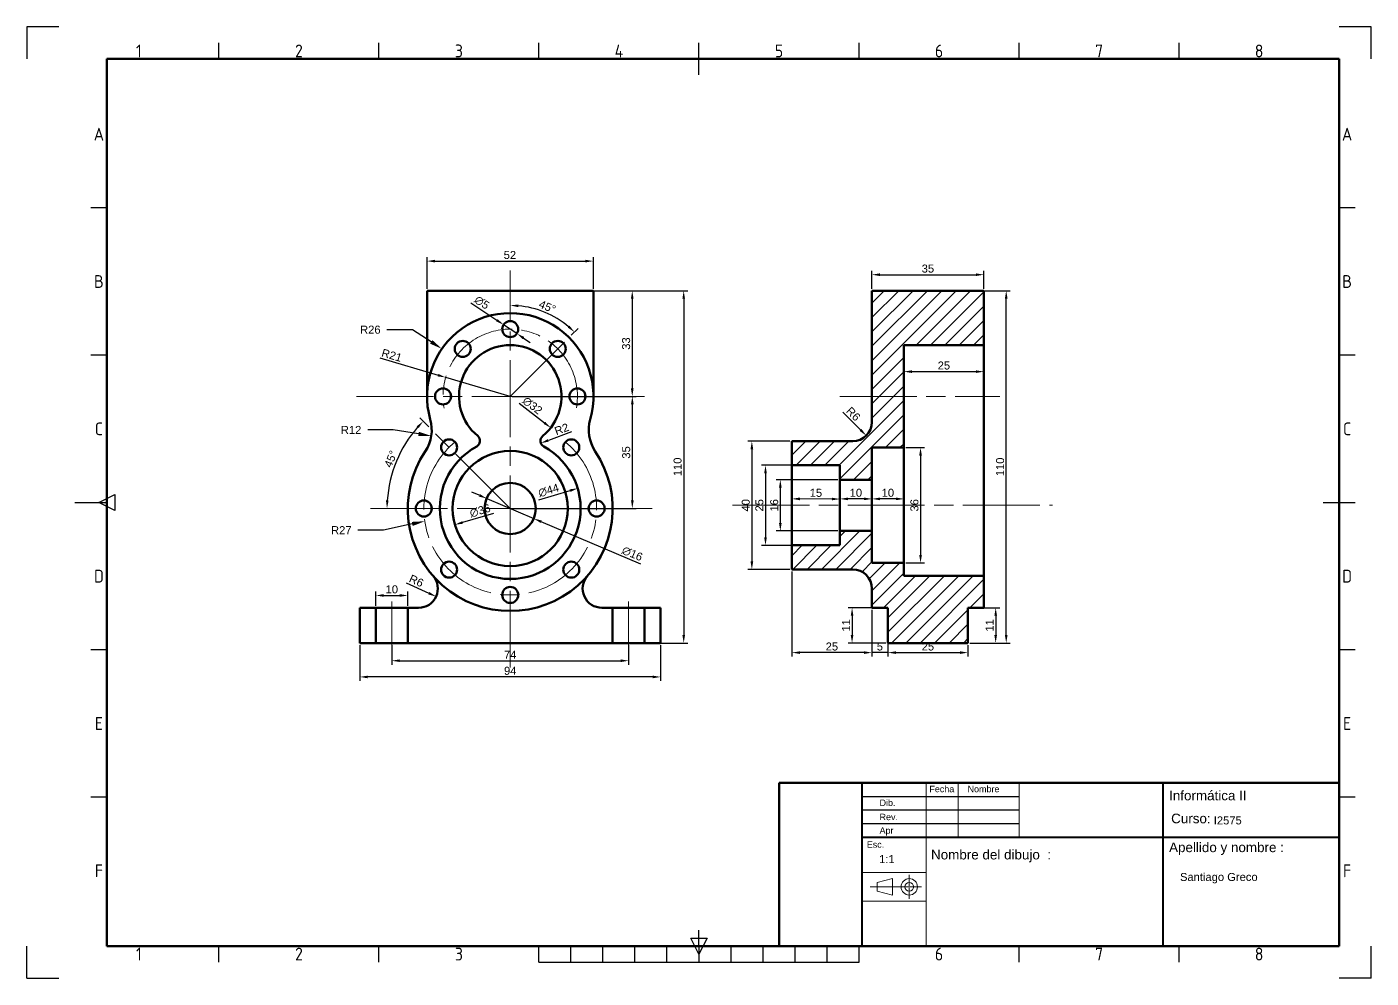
# Paper-space layout 'Papel' of a CAD drawing. Header units: millimetres. Extents: x 7 to 427, y 20 to 317.
import ezdxf
from ezdxf import colors
from ezdxf.entities.mleader import LeaderData, LeaderLine
from ezdxf.enums import TextEntityAlignment as Align
from ezdxf.math import Vec2, Vec3

# ---------------------------------------------------------------- set-up
doc = ezdxf.new("R2010")
doc.units = ezdxf.units.MM
for name, pattern in [('ACAD_ISO02W100', [15, 12, -3]), ('ACAD_ISO08W100', [36, 24, -3, 6, -3]), ('CENTER2', [28.575, 19.05, -3.175, 3.175, -3.175])]:
    doc.linetypes.add(name, pattern=pattern)
for name, color, linetype, lineweight in [('Contornos ocultos', 7, 'ACAD_ISO02W100', 50), ('Contornos visibles', 1, 'Continuous', 100), ('Cortes', 6, 'Continuous', 20), ('Cotas', 5, 'Continuous', 20), ('Ejes', 3, 'ACAD_ISO08W100', 20)]:
    doc.layers.add(name, color=color, linetype=linetype, lineweight=lineweight)
doc.styles.add('ISO Proportional', font='isocp.shx')
doc.styles.get("Standard").update_dxf_attribs({"font": 'arial.ttf'})
doc.dimstyles.new('Anotativo', dxfattribs={"dimscale": 0, "dimtxt": 2.5, "dimasz": 2.5, "dimexe": 1.25, "dimexo": 0.625, "dimtad": 1, "dimtxsty": 'Standard', "dimcen": 2.5, "dimadec": 0, "dimazin": 0, "dimtfac": 1, "dimtmove": 0, "dimatfit": 3, "dimfxl": 1, "dimarcsym": 0})
doc.dimstyles.new('ISO-25', dxfattribs={"dimtxt": 2.5, "dimasz": 2.5, "dimexe": 1.25, "dimexo": 0.625, "dimtad": 1, "dimtxsty": 'Standard', "dimcen": 2.5, "dimadec": 0, "dimazin": 0, "dimtfac": 1, "dimtmove": 0, "dimatfit": 3, "dimfxl": 1, "dimarcsym": 0})

# ---------------------------------------------------------------- blocks, each defined once
blk = doc.blocks.new('*U48')
at = {"color": 0, "linetype": 'CENTER2', "lineweight": 20, "ltscale": 3, "transparency": 16777216}
for p, q in [((-12.18, 0), (-0.28, 0)), ((0, 0.28), (0, 3.78)), ((0.28, 0), (3.78, 0)), ((0, -3.78), (0, -0.28))]:
    blk.add_line(p, q, dxfattribs=at)
at = {"color": 0, "linetype": 'Continuous', "lineweight": 20, "ltscale": 3, "transparency": 16777216}
for p, q in [((-0.14, 0), (0.14, 0)), ((0, -0.14), (0, 0.14))]:
    blk.add_line(p, q, dxfattribs=at)
blk = doc.blocks.new('*D86')
at = {"layer": 'Cotas', "color": 0, "lineweight": -2, "transparency": 16777216}
for p, q in [((132.25, 235.54), (132.25, 245.41)), ((134.75, 244.16), (181.75, 244.16)), ((184.25, 235.54), (184.25, 245.41))]:
    blk.add_line(p, q, dxfattribs=at)
at = {"layer": 'Cotas', "color": 0, "transparency": 16777216}
for points in [[(134.75, 244.57), (134.75, 243.74), (132.25, 244.16)], [(181.75, 244.57), (181.75, 243.74), (184.25, 244.16)]]:
    blk.add_solid(points, dxfattribs=at)
at = {"layer": 'Defpoints', "color": 0, "transparency": 16777216}
for p in [(184.25, 244.16), (132.25, 234.91), (184.25, 234.91)]:
    blk.add_point(p, dxfattribs=at)
at = {"layer": 'Cotas', "color": 0, "transparency": 16777216, "insert": (158.15, 246.06), "char_height": 2.5, "attachment_point": 5}
blk.add_mtext('52', dxfattribs=at)
blk = doc.blocks.new('*D87')
at = {"layer": 'Cotas', "color": 0, "lineweight": -2, "transparency": 16777216}
for p, q in [((271.25, 235.54), (271.25, 241.16)), ((273.75, 239.91), (303.75, 239.91)), ((306.25, 235.54), (306.25, 241.16))]:
    blk.add_line(p, q, dxfattribs=at)
at = {"layer": 'Cotas', "color": 0, "transparency": 16777216}
for points in [[(273.75, 240.33), (273.75, 239.5), (271.25, 239.91)], [(303.75, 240.33), (303.75, 239.5), (306.25, 239.91)]]:
    blk.add_solid(points, dxfattribs=at)
at = {"layer": 'Defpoints', "color": 0, "transparency": 16777216}
for p in [(306.25, 239.91), (271.25, 234.91), (306.25, 234.91)]:
    blk.add_point(p, dxfattribs=at)
at = {"layer": 'Cotas', "color": 0, "transparency": 16777216, "insert": (288.75, 241.81), "char_height": 2.5, "attachment_point": 5}
blk.add_mtext('35', dxfattribs=at)
blk = doc.blocks.new('*D88')
at = {"layer": 'Cotas', "color": 0, "lineweight": -2, "transparency": 16777216}
for p, q in [((281.25, 210.27), (281.25, 210.9)), ((306.25, 210.27), (306.25, 210.9)), ((283.75, 209.65), (303.75, 209.65))]:
    blk.add_line(p, q, dxfattribs=at)
at = {"layer": 'Cotas', "color": 0, "transparency": 16777216}
for points in [[(283.75, 210.06), (283.75, 209.23), (281.25, 209.65)], [(303.75, 210.06), (303.75, 209.23), (306.25, 209.65)]]:
    blk.add_solid(points, dxfattribs=at)
at = {"layer": 'Defpoints', "color": 0, "transparency": 16777216}
for p in [(281.25, 209.65), (306.25, 209.65), (306.25, 209.65)]:
    blk.add_point(p, dxfattribs=at)
at = {"layer": 'Cotas', "color": 0, "transparency": 16777216, "insert": (293.75, 211.55), "char_height": 2.5, "attachment_point": 5}
blk.add_mtext('25', dxfattribs=at)
blk = doc.blocks.new('*D89')
at = {"layer": 'Cotas', "color": 0, "lineweight": -2, "transparency": 16777216}
for p, q in [((281.88, 185.91), (287.7, 185.91)), ((286.45, 183.41), (286.45, 152.41)), ((281.88, 149.91), (287.7, 149.91))]:
    blk.add_line(p, q, dxfattribs=at)
at = {"layer": 'Cotas', "color": 0, "transparency": 16777216}
for points in [[(286.03, 183.41), (286.87, 183.41), (286.45, 185.91)], [(286.03, 152.41), (286.87, 152.41), (286.45, 149.91)]]:
    blk.add_solid(points, dxfattribs=at)
at = {"layer": 'Defpoints', "color": 0, "transparency": 16777216}
for p in [(281.25, 185.91), (281.25, 149.91), (286.45, 149.91)]:
    blk.add_point(p, dxfattribs=at)
at = {"layer": 'Cotas', "color": 0, "transparency": 16777216, "insert": (284.55, 167.91), "char_height": 2.5, "attachment_point": 5, "rotation": 90}
blk.add_mtext('36', dxfattribs=at)
blk = doc.blocks.new('*D90')
at = {"layer": 'Cotas', "color": 0, "lineweight": -2, "transparency": 16777216}
for p, q in [((271.25, 170.54), (271.25, 171.16)), ((278.75, 169.91), (273.75, 169.91)), ((281.25, 170.54), (281.25, 171.16))]:
    blk.add_line(p, q, dxfattribs=at)
at = {"layer": 'Cotas', "color": 0, "transparency": 16777216}
for points in [[(273.75, 170.33), (273.75, 169.5), (271.25, 169.91)], [(278.75, 170.33), (278.75, 169.5), (281.25, 169.91)]]:
    blk.add_solid(points, dxfattribs=at)
at = {"layer": 'Defpoints', "color": 0, "transparency": 16777216}
for p in [(271.25, 169.91), (271.25, 169.91), (281.25, 169.91)]:
    blk.add_point(p, dxfattribs=at)
at = {"layer": 'Cotas', "color": 0, "transparency": 16777216, "insert": (276.25, 171.81), "char_height": 2.5, "attachment_point": 5}
blk.add_mtext('10', dxfattribs=at)
blk = doc.blocks.new('*D91')
at = {"layer": 'Cotas', "color": 0, "lineweight": -2, "transparency": 16777216}
for p, q in [((261.25, 168.54), (261.25, 171.16)), ((268.75, 169.91), (263.75, 169.91)), ((271.25, 168.54), (271.25, 171.16))]:
    blk.add_line(p, q, dxfattribs=at)
at = {"layer": 'Cotas', "color": 0, "transparency": 16777216}
for points in [[(263.75, 170.33), (263.75, 169.5), (261.25, 169.91)], [(268.75, 170.33), (268.75, 169.5), (271.25, 169.91)]]:
    blk.add_solid(points, dxfattribs=at)
at = {"layer": 'Defpoints', "color": 0, "transparency": 16777216}
for p in [(261.25, 169.91), (261.25, 167.91), (271.25, 167.91)]:
    blk.add_point(p, dxfattribs=at)
at = {"layer": 'Cotas', "color": 0, "transparency": 16777216, "insert": (266.25, 171.81), "char_height": 2.5, "attachment_point": 5}
blk.add_mtext('10', dxfattribs=at)
blk = doc.blocks.new('*D92')
at = {"layer": 'Cotas', "color": 0, "lineweight": -2, "transparency": 16777216}
for p, q in [((246.25, 170.54), (246.26, 171.17)), ((258.75, 169.87), (248.75, 169.91)), ((261.25, 170.47), (261.26, 171.11))]:
    blk.add_line(p, q, dxfattribs=at)
at = {"layer": 'Cotas', "color": 0, "transparency": 16777216}
for points in [[(248.75, 170.33), (248.75, 169.49), (246.25, 169.92)], [(258.75, 170.29), (258.75, 169.45), (261.25, 169.86)]]:
    blk.add_solid(points, dxfattribs=at)
at = {"layer": 'Defpoints', "color": 0, "transparency": 16777216}
for p in [(246.25, 169.92), (246.25, 169.91), (261.25, 169.85)]:
    blk.add_point(p, dxfattribs=at)
at = {"layer": 'Cotas', "color": 0, "transparency": 16777216, "insert": (253.76, 171.79), "char_height": 2.5, "attachment_point": 5, "rotation": 359.7613}
blk.add_mtext('15', dxfattribs=at)
blk = doc.blocks.new('*D93')
at = {"layer": 'Cotas', "color": 0, "lineweight": -2, "transparency": 16777216}
for p, q in [((260.63, 175.91), (241.39, 175.91)), ((242.64, 173.41), (242.64, 162.41)), ((260.63, 159.91), (241.39, 159.91))]:
    blk.add_line(p, q, dxfattribs=at)
at = {"layer": 'Cotas', "color": 0, "transparency": 16777216}
for points in [[(242.23, 173.41), (243.06, 173.41), (242.64, 175.91)], [(242.23, 162.41), (243.06, 162.41), (242.64, 159.91)]]:
    blk.add_solid(points, dxfattribs=at)
at = {"layer": 'Defpoints', "color": 0, "transparency": 16777216}
for p in [(261.25, 175.91), (242.64, 159.91), (261.25, 159.91)]:
    blk.add_point(p, dxfattribs=at)
at = {"layer": 'Cotas', "color": 0, "transparency": 16777216, "insert": (240.74, 167.91), "char_height": 2.5, "attachment_point": 5, "rotation": 90}
blk.add_mtext('16', dxfattribs=at)
blk = doc.blocks.new('*D94')
at = {"layer": 'Cotas', "color": 0, "lineweight": -2, "transparency": 16777216}
for p, q in [((260.63, 180.41), (236.76, 180.41)), ((238.01, 177.91), (238.01, 157.91)), ((260.63, 155.41), (236.76, 155.41))]:
    blk.add_line(p, q, dxfattribs=at)
at = {"layer": 'Cotas', "color": 0, "transparency": 16777216}
for points in [[(237.59, 177.91), (238.43, 177.91), (238.01, 180.41)], [(237.59, 157.91), (238.43, 157.91), (238.01, 155.41)]]:
    blk.add_solid(points, dxfattribs=at)
at = {"layer": 'Defpoints', "color": 0, "transparency": 16777216}
for p in [(261.25, 180.41), (238.01, 155.41), (261.25, 155.41)]:
    blk.add_point(p, dxfattribs=at)
at = {"layer": 'Cotas', "color": 0, "transparency": 16777216, "insert": (236.11, 167.91), "char_height": 2.5, "attachment_point": 5, "rotation": 90}
blk.add_mtext('25', dxfattribs=at)
blk = doc.blocks.new('*D95')
at = {"layer": 'Cotas', "color": 0, "lineweight": -2, "transparency": 16777216}
for p, q in [((245.63, 187.91), (232.5, 187.91)), ((233.75, 185.41), (233.75, 150.41)), ((245.63, 147.91), (232.5, 147.91))]:
    blk.add_line(p, q, dxfattribs=at)
at = {"layer": 'Cotas', "color": 0, "transparency": 16777216}
for points in [[(233.33, 185.41), (234.17, 185.41), (233.75, 187.91)], [(233.33, 150.41), (234.17, 150.41), (233.75, 147.91)]]:
    blk.add_solid(points, dxfattribs=at)
at = {"layer": 'Defpoints', "color": 0, "transparency": 16777216}
for p in [(246.25, 187.91), (233.75, 147.91), (246.25, 147.91)]:
    blk.add_point(p, dxfattribs=at)
at = {"layer": 'Cotas', "color": 0, "transparency": 16777216, "insert": (231.85, 167.91), "char_height": 2.5, "attachment_point": 5, "rotation": 90}
blk.add_mtext('40', dxfattribs=at)
blk = doc.blocks.new('*D96')
at = {"layer": 'Cotas', "color": 0, "lineweight": -2, "transparency": 16777216}
for p, q in [((271.25, 135.29), (271.25, 120.66)), ((276.25, 135.29), (276.25, 120.66)), ((268.75, 121.91), (266.25, 121.91)), ((276.25, 121.91), (271.25, 121.91)), ((278.75, 121.91), (281.25, 121.91))]:
    blk.add_line(p, q, dxfattribs=at)
at = {"layer": 'Cotas', "color": 0, "transparency": 16777216}
for points in [[(268.75, 122.33), (268.75, 121.5), (271.25, 121.91)], [(278.75, 122.33), (278.75, 121.5), (276.25, 121.91)]]:
    blk.add_solid(points, dxfattribs=at)
at = {"layer": 'Defpoints', "color": 0, "transparency": 16777216}
for p in [(271.25, 135.91), (276.25, 135.91), (271.25, 121.91)]:
    blk.add_point(p, dxfattribs=at)
at = {"layer": 'Cotas', "color": 0, "transparency": 16777216, "insert": (273.75, 123.81), "char_height": 2.5, "attachment_point": 5}
blk.add_mtext('5', dxfattribs=at)
blk = doc.blocks.new('*D97')
at = {"layer": 'Cotas', "color": 0, "lineweight": -2, "transparency": 16777216}
for p, q in [((276.25, 124.29), (276.25, 120.66)), ((278.75, 121.91), (298.75, 121.91)), ((301.25, 124.29), (301.25, 120.66))]:
    blk.add_line(p, q, dxfattribs=at)
at = {"layer": 'Cotas', "color": 0, "transparency": 16777216}
for points in [[(278.75, 122.33), (278.75, 121.5), (276.25, 121.91)], [(298.75, 122.33), (298.75, 121.5), (301.25, 121.91)]]:
    blk.add_solid(points, dxfattribs=at)
at = {"layer": 'Defpoints', "color": 0, "transparency": 16777216}
for p in [(276.25, 124.91), (301.25, 124.91), (301.25, 121.91)]:
    blk.add_point(p, dxfattribs=at)
at = {"layer": 'Cotas', "color": 0, "transparency": 16777216, "insert": (288.75, 123.81), "char_height": 2.5, "attachment_point": 5}
blk.add_mtext('25', dxfattribs=at)
blk = doc.blocks.new('*D98')
at = {"layer": 'Cotas', "color": 0, "lineweight": -2, "transparency": 16777216}
for p, q in [((246.25, 147.29), (246.25, 120.66)), ((271.25, 135.29), (271.25, 120.66)), ((268.75, 121.91), (248.75, 121.91))]:
    blk.add_line(p, q, dxfattribs=at)
at = {"layer": 'Cotas', "color": 0, "transparency": 16777216}
for points in [[(248.75, 122.33), (248.75, 121.5), (246.25, 121.91)], [(268.75, 122.33), (268.75, 121.5), (271.25, 121.91)]]:
    blk.add_solid(points, dxfattribs=at)
at = {"layer": 'Defpoints', "color": 0, "transparency": 16777216}
for p in [(246.25, 147.91), (271.25, 135.91), (246.25, 121.91)]:
    blk.add_point(p, dxfattribs=at)
at = {"layer": 'Cotas', "color": 0, "transparency": 16777216, "insert": (258.75, 123.81), "char_height": 2.5, "attachment_point": 5}
blk.add_mtext('25', dxfattribs=at)
blk = doc.blocks.new('*D99')
at = {"layer": 'Cotas', "color": 0, "lineweight": -2, "transparency": 16777216}
for p, q in [((275.63, 135.91), (263.81, 135.91)), ((265.06, 133.41), (265.06, 127.41)), ((275.63, 124.91), (263.81, 124.91))]:
    blk.add_line(p, q, dxfattribs=at)
at = {"layer": 'Cotas', "color": 0, "transparency": 16777216}
for points in [[(264.64, 133.41), (265.47, 133.41), (265.06, 135.91)], [(264.64, 127.41), (265.47, 127.41), (265.06, 124.91)]]:
    blk.add_solid(points, dxfattribs=at)
at = {"layer": 'Defpoints', "color": 0, "transparency": 16777216}
for p in [(276.25, 135.91), (265.06, 124.91), (276.25, 124.91)]:
    blk.add_point(p, dxfattribs=at)
at = {"layer": 'Cotas', "color": 0, "transparency": 16777216, "insert": (263.18, 130.41), "char_height": 2.5, "attachment_point": 5, "rotation": 90}
blk.add_mtext('11', dxfattribs=at)
blk = doc.blocks.new('*D100')
at = {"layer": 'Cotas', "color": 0, "lineweight": -2, "transparency": 16777216}
for p, q in [((301.88, 135.91), (311.18, 135.91)), ((309.93, 133.41), (309.93, 127.41)), ((301.88, 124.91), (311.18, 124.91))]:
    blk.add_line(p, q, dxfattribs=at)
at = {"layer": 'Cotas', "color": 0, "transparency": 16777216}
for points in [[(309.51, 133.41), (310.34, 133.41), (309.93, 135.91)], [(309.51, 127.41), (310.34, 127.41), (309.93, 124.91)]]:
    blk.add_solid(points, dxfattribs=at)
at = {"layer": 'Defpoints', "color": 0, "transparency": 16777216}
for p in [(301.25, 135.91), (301.25, 124.91), (309.93, 124.91)]:
    blk.add_point(p, dxfattribs=at)
at = {"layer": 'Cotas', "color": 0, "transparency": 16777216, "insert": (308.05, 130.41), "char_height": 2.5, "attachment_point": 5, "rotation": 90}
blk.add_mtext('11', dxfattribs=at)
blk = doc.blocks.new('*D101')
at = {"layer": 'Cotas', "color": 0, "lineweight": -2, "transparency": 16777216}
for p, q in [((301.88, 234.91), (314.47, 234.91)), ((313.22, 127.41), (313.22, 232.41)), ((301.88, 124.91), (314.47, 124.91))]:
    blk.add_line(p, q, dxfattribs=at)
at = {"layer": 'Cotas', "color": 0, "transparency": 16777216}
for points in [[(312.8, 232.41), (313.64, 232.41), (313.22, 234.91)], [(312.8, 127.41), (313.64, 127.41), (313.22, 124.91)]]:
    blk.add_solid(points, dxfattribs=at)
at = {"layer": 'Defpoints', "color": 0, "transparency": 16777216}
for p in [(301.25, 234.91), (313.22, 234.91), (301.25, 124.91)]:
    blk.add_point(p, dxfattribs=at)
at = {"layer": 'Cotas', "color": 0, "transparency": 16777216, "insert": (311.32, 179.91), "char_height": 2.5, "attachment_point": 5, "rotation": 90}
blk.add_mtext('110', dxfattribs=at)
blk = doc.blocks.new('*D102')
at = {"layer": 'Cotas', "color": 0, "lineweight": -2, "transparency": 16777216}
blk.add_line((262.22, 196.94), (267.73, 191.44), dxfattribs=at)
at = {"layer": 'Cotas', "color": 0, "transparency": 16777216}
blk.add_solid([(268.02, 191.73), (267.43, 191.14), (269.49, 189.67)], dxfattribs=at)
at = {"layer": 'Defpoints', "color": 0, "transparency": 16777216}
for p in [(265.25, 193.91), (269.49, 189.67)]:
    blk.add_point(p, dxfattribs=at)
at = {"layer": 'Cotas', "color": 0, "transparency": 16777216, "insert": (265.44, 196.42), "char_height": 2.5, "attachment_point": 5, "rotation": 315}
blk.add_mtext('R6', dxfattribs=at)
blk = doc.blocks.new('*D103')
at = {"layer": 'Cotas', "color": 0, "lineweight": -2, "transparency": 16777216}
for p, q in [((184.88, 234.91), (197.63, 234.91)), ((196.38, 232.41), (196.38, 204.41)), ((184.88, 201.91), (197.63, 201.91))]:
    blk.add_line(p, q, dxfattribs=at)
at = {"layer": 'Cotas', "color": 0, "transparency": 16777216}
for points in [[(195.96, 232.41), (196.79, 232.41), (196.38, 234.91)], [(195.96, 204.41), (196.79, 204.41), (196.38, 201.91)]]:
    blk.add_solid(points, dxfattribs=at)
at = {"layer": 'Defpoints', "color": 0, "transparency": 16777216}
for p in [(184.25, 234.91), (184.25, 201.91), (196.38, 201.91)]:
    blk.add_point(p, dxfattribs=at)
at = {"layer": 'Cotas', "color": 0, "transparency": 16777216, "insert": (194.47, 218.41), "char_height": 2.5, "attachment_point": 5, "rotation": 90}
blk.add_mtext('33', dxfattribs=at)
blk = doc.blocks.new('*D104')
at = {"layer": 'Cotas', "color": 0, "lineweight": -2, "transparency": 16777216}
for p, q in [((158.88, 234.91), (213.7, 234.91)), ((212.45, 232.41), (212.45, 127.41)), ((158.88, 124.91), (213.7, 124.91))]:
    blk.add_line(p, q, dxfattribs=at)
at = {"layer": 'Cotas', "color": 0, "transparency": 16777216}
for points in [[(212.04, 232.41), (212.87, 232.41), (212.45, 234.91)], [(212.04, 127.41), (212.87, 127.41), (212.45, 124.91)]]:
    blk.add_solid(points, dxfattribs=at)
at = {"layer": 'Defpoints', "color": 0, "transparency": 16777216}
for p in [(158.25, 234.91), (158.25, 124.91), (212.45, 124.91)]:
    blk.add_point(p, dxfattribs=at)
at = {"layer": 'Cotas', "color": 0, "transparency": 16777216, "insert": (210.55, 179.91), "char_height": 2.5, "attachment_point": 5, "rotation": 90}
blk.add_mtext('110', dxfattribs=at)
blk = doc.blocks.new('*D105')
at = {"layer": 'Cotas', "color": 0, "lineweight": -2, "transparency": 16777216}
for p, q in [((158.88, 201.91), (197.65, 201.91)), ((196.4, 199.41), (196.4, 169.41)), ((158.88, 166.91), (197.65, 166.91))]:
    blk.add_line(p, q, dxfattribs=at)
at = {"layer": 'Cotas', "color": 0, "transparency": 16777216}
for points in [[(195.99, 199.41), (196.82, 199.41), (196.4, 201.91)], [(195.99, 169.41), (196.82, 169.41), (196.4, 166.91)]]:
    blk.add_solid(points, dxfattribs=at)
at = {"layer": 'Defpoints', "color": 0, "transparency": 16777216}
for p in [(158.25, 201.91), (158.25, 166.91), (196.4, 166.91)]:
    blk.add_point(p, dxfattribs=at)
at = {"layer": 'Cotas', "color": 0, "transparency": 16777216, "insert": (194.5, 184.41), "char_height": 2.5, "attachment_point": 5, "rotation": 90}
blk.add_mtext('35', dxfattribs=at)
blk = doc.blocks.new('*D106')
at = {"layer": 'Cotas', "color": 0, "lineweight": -2, "transparency": 16777216}
for p, q in [((121.25, 124.29), (121.25, 118.13)), ((195.25, 124.29), (195.25, 118.13)), ((123.75, 119.38), (192.75, 119.38))]:
    blk.add_line(p, q, dxfattribs=at)
at = {"layer": 'Cotas', "color": 0, "transparency": 16777216}
for points in [[(123.75, 119.8), (123.75, 118.97), (121.25, 119.38)], [(192.75, 119.8), (192.75, 118.97), (195.25, 119.38)]]:
    blk.add_solid(points, dxfattribs=at)
at = {"layer": 'Defpoints', "color": 0, "transparency": 16777216}
for p in [(121.25, 124.91), (195.25, 124.91), (195.25, 119.38)]:
    blk.add_point(p, dxfattribs=at)
at = {"layer": 'Cotas', "color": 0, "transparency": 16777216, "insert": (158.25, 121.26), "char_height": 2.5, "attachment_point": 5}
blk.add_mtext('74', dxfattribs=at)
blk = doc.blocks.new('*D107')
at = {"layer": 'Cotas', "color": 0, "lineweight": -2, "transparency": 16777216}
for p, q in [((111.25, 124.29), (111.25, 113.07)), ((205.25, 124.29), (205.25, 113.07)), ((202.75, 114.32), (113.75, 114.32))]:
    blk.add_line(p, q, dxfattribs=at)
at = {"layer": 'Cotas', "color": 0, "transparency": 16777216}
for points in [[(113.75, 114.73), (113.75, 113.9), (111.25, 114.32)], [(202.75, 114.73), (202.75, 113.9), (205.25, 114.32)]]:
    blk.add_solid(points, dxfattribs=at)
at = {"layer": 'Defpoints', "color": 0, "transparency": 16777216}
for p in [(111.25, 124.91), (205.25, 124.91), (111.25, 114.32)]:
    blk.add_point(p, dxfattribs=at)
at = {"layer": 'Cotas', "color": 0, "transparency": 16777216, "insert": (158.25, 116.22), "char_height": 2.5, "attachment_point": 5}
blk.add_mtext('94', dxfattribs=at)
blk = doc.blocks.new('*D108')
at = {"layer": 'Cotas', "color": 0, "lineweight": -2, "transparency": 16777216}
for p, q in [((116.25, 136.54), (116.25, 141.01)), ((118.75, 139.76), (123.75, 139.76)), ((126.25, 136.54), (126.25, 141.01))]:
    blk.add_line(p, q, dxfattribs=at)
at = {"layer": 'Cotas', "color": 0, "transparency": 16777216}
for points in [[(118.75, 140.18), (118.75, 139.34), (116.25, 139.76)], [(123.75, 140.18), (123.75, 139.34), (126.25, 139.76)]]:
    blk.add_solid(points, dxfattribs=at)
at = {"layer": 'Defpoints', "color": 0, "transparency": 16777216}
for p in [(126.25, 139.76), (116.25, 135.91), (126.25, 135.91)]:
    blk.add_point(p, dxfattribs=at)
at = {"layer": 'Cotas', "color": 0, "transparency": 16777216, "insert": (121.25, 141.66), "char_height": 2.5, "attachment_point": 5}
blk.add_mtext('10', dxfattribs=at)
blk = doc.blocks.new('*D109')
at = {"layer": 'Cotas', "color": 0, "lineweight": -2, "transparency": 16777216}
blk.add_arc((158.25, 201.91), 28.4, 50.0447, 84.9553, dxfattribs=at)
at = {"layer": 'Cotas', "color": 0, "transparency": 16777216}
for points in [[(160.73, 229.79), (160.77, 230.62), (158.25, 230.32)], [(176.77, 223.99), (176.21, 223.38), (178.33, 222)]]:
    blk.add_solid(points, dxfattribs=at)
at = {"layer": 'Defpoints', "color": 0, "transparency": 16777216}
for p in [(158.25, 241.22), (172.45, 226.51), (179.46, 223.13), (158.25, 201.91), (158.25, 117.22)]:
    blk.add_point(p, dxfattribs=at)
at = {"layer": 'Cotas', "color": 0, "transparency": 16777216, "insert": (169.85, 229.91), "char_height": 2.5, "attachment_point": 5, "rotation": 337.5}
blk.add_mtext('45°', dxfattribs=at)
blk = doc.blocks.new('*D110')
at = {"layer": 'Cotas', "color": 0, "lineweight": -2, "transparency": 16777216}
blk.add_arc((158.25, 166.91), 38.5, 138.7215, 176.2785, dxfattribs=at)
at = {"layer": 'Cotas', "color": 0, "transparency": 16777216}
for points in [[(129.02, 192.59), (129.62, 192.02), (131.03, 194.13)], [(120.25, 169.4), (119.42, 169.42), (119.75, 166.91)]]:
    blk.add_solid(points, dxfattribs=at)
at = {"layer": 'Defpoints', "color": 0, "transparency": 16777216}
for p in [(129.97, 195.2), (124.91, 186.16), (114.62, 166.91), (158.25, 166.91), (202.62, 166.91)]:
    blk.add_point(p, dxfattribs=at)
at = {"layer": 'Cotas', "color": 0, "transparency": 16777216, "insert": (120.93, 182.37), "char_height": 2.5, "attachment_point": 5, "rotation": 67.5}
blk.add_mtext('45°', dxfattribs=at)
blk = doc.blocks.new('*D111')
at = {"layer": 'Cotas', "color": 0, "lineweight": -2, "transparency": 16777216}
for p, q in [((117.49, 213.91), (135.71, 208.55)), ((158.25, 201.91), (138.1, 207.84))]:
    blk.add_line(p, q, dxfattribs=at)
at = {"layer": 'Cotas', "color": 0, "transparency": 16777216}
blk.add_solid([(135.82, 208.94), (135.59, 208.15), (138.1, 207.84)], dxfattribs=at)
at = {"layer": 'Defpoints', "color": 0, "transparency": 16777216}
for p in [(138.1, 207.84), (158.25, 201.91)]:
    blk.add_point(p, dxfattribs=at)
at = {"layer": 'Cotas', "color": 0, "transparency": 16777216, "insert": (121.25, 214.76), "char_height": 2.5, "attachment_point": 5, "rotation": 343.6049}
blk.add_mtext('R21', dxfattribs=at)
blk = doc.blocks.new('*D112')
at = {"layer": 'Cotas', "color": 0, "lineweight": -2, "transparency": 16777216}
blk.add_line((161, 199.79), (168.93, 193.65), dxfattribs=at)
at = {"layer": 'Cotas', "color": 0, "transparency": 16777216}
blk.add_solid([(169.18, 193.98), (168.67, 193.32), (170.9, 192.12)], dxfattribs=at)
at = {"layer": 'Defpoints', "color": 0, "transparency": 16777216}
for p in [(145.6, 211.71), (170.9, 192.12)]:
    blk.add_point(p, dxfattribs=at)
at = {"layer": 'Cotas', "color": 0, "transparency": 16777216, "insert": (165.18, 199.04), "char_height": 2.5, "attachment_point": 5, "rotation": 322.253}
blk.add_mtext('∅32', dxfattribs=at)
blk = doc.blocks.new('*D113')
at = {"layer": 'Cotas', "color": 0, "lineweight": -2, "transparency": 16777216}
for p, q in [((145.96, 231.13), (154.09, 225.69)), ((160.33, 221.52), (156.17, 224.3)), ((162.41, 220.13), (164.49, 218.74))]:
    blk.add_line(p, q, dxfattribs=at)
at = {"layer": 'Cotas', "color": 0, "transparency": 16777216}
for points in [[(154.33, 226.04), (153.86, 225.34), (156.17, 224.3)], [(162.64, 220.48), (162.18, 219.79), (160.33, 221.52)]]:
    blk.add_solid(points, dxfattribs=at)
at = {"layer": 'Defpoints', "color": 0, "transparency": 16777216}
for p in [(156.17, 224.3), (160.33, 221.52)]:
    blk.add_point(p, dxfattribs=at)
at = {"layer": 'Cotas', "color": 0, "transparency": 16777216, "insert": (149.4, 231.2), "char_height": 2.5, "attachment_point": 5, "rotation": 326.2344}
blk.add_mtext('∅5', dxfattribs=at)
blk = doc.blocks.new('*D114')
at = {"layer": 'Cotas', "color": 0, "lineweight": -2, "transparency": 16777216}
blk.add_line((177.44, 190.85), (170.16, 188.18), dxfattribs=at)
at = {"layer": 'Cotas', "color": 0, "transparency": 16777216}
blk.add_solid([(170.01, 188.58), (170.3, 187.79), (167.81, 187.32)], dxfattribs=at)
at = {"layer": 'Defpoints', "color": 0, "transparency": 16777216}
for p in [(167.81, 187.32), (169.69, 188.01)]:
    blk.add_point(p, dxfattribs=at)
at = {"layer": 'Cotas', "color": 0, "transparency": 16777216, "insert": (174.32, 191.71), "char_height": 2.5, "attachment_point": 5, "rotation": 20.1184}
blk.add_mtext('R2', dxfattribs=at)
blk = doc.blocks.new('*D115')
at = {"layer": 'Cotas', "color": 0, "lineweight": -2, "transparency": 16777216}
blk.add_line((167.19, 169.58), (176.93, 172.5), dxfattribs=at)
at = {"layer": 'Cotas', "color": 0, "transparency": 16777216}
blk.add_solid([(176.81, 172.9), (177.05, 172.1), (179.33, 173.21)], dxfattribs=at)
at = {"layer": 'Defpoints', "color": 0, "transparency": 16777216}
for p in [(179.33, 173.21), (137.17, 160.61)]:
    blk.add_point(p, dxfattribs=at)
at = {"layer": 'Cotas', "color": 0, "transparency": 16777216, "insert": (170.24, 172.55), "char_height": 2.5, "attachment_point": 5, "rotation": 16.6454}
blk.add_mtext('∅44', dxfattribs=at)
blk = doc.blocks.new('*D116')
at = {"layer": 'Cotas', "color": 0, "lineweight": -2, "transparency": 16777216}
blk.add_line((153.02, 165.38), (143.38, 162.56), dxfattribs=at)
at = {"layer": 'Cotas', "color": 0, "transparency": 16777216}
blk.add_solid([(143.26, 162.96), (143.49, 162.16), (140.98, 161.85)], dxfattribs=at)
at = {"layer": 'Defpoints', "color": 0, "transparency": 16777216}
for p in [(175.52, 171.97), (140.98, 161.85)]:
    blk.add_point(p, dxfattribs=at)
at = {"layer": 'Cotas', "color": 0, "transparency": 16777216, "insert": (148.84, 166.21), "char_height": 2.5, "attachment_point": 5, "rotation": 16.3236}
blk.add_mtext('∅36', dxfattribs=at)
blk = doc.blocks.new('*D117')
at = {"layer": 'Cotas', "color": 0, "lineweight": -2, "transparency": 16777216}
for p, q in [((148.59, 171.03), (146.29, 172.01)), ((150.89, 170.05), (165.61, 163.77)), ((199.08, 149.49), (167.91, 162.79))]:
    blk.add_line(p, q, dxfattribs=at)
at = {"layer": 'Cotas', "color": 0, "transparency": 16777216}
for points in [[(148.76, 171.42), (148.43, 170.65), (150.89, 170.05)], [(168.07, 163.17), (167.74, 162.41), (165.61, 163.77)]]:
    blk.add_solid(points, dxfattribs=at)
at = {"layer": 'Defpoints', "color": 0, "transparency": 16777216}
for p in [(150.89, 170.05), (165.61, 163.77)]:
    blk.add_point(p, dxfattribs=at)
at = {"layer": 'Cotas', "color": 0, "transparency": 16777216, "insert": (196.39, 152.78), "char_height": 2.5, "attachment_point": 5, "rotation": 336.8935}
blk.add_mtext('∅16', dxfattribs=at)
blk = doc.blocks.new('*D118')
at = {"layer": 'Cotas', "color": 0, "lineweight": -2, "transparency": 16777216}
blk.add_line((125.74, 143.69), (132.82, 140.46), dxfattribs=at)
at = {"layer": 'Cotas', "color": 0, "transparency": 16777216}
blk.add_solid([(132.99, 140.84), (132.64, 140.08), (135.09, 139.42)], dxfattribs=at)
at = {"layer": 'Defpoints', "color": 0, "transparency": 16777216}
for p in [(129.63, 141.91), (135.09, 139.42)]:
    blk.add_point(p, dxfattribs=at)
at = {"layer": 'Cotas', "color": 0, "transparency": 16777216, "insert": (128.93, 144.32), "char_height": 2.5, "attachment_point": 5, "rotation": 335.4391}
blk.add_mtext('R6', dxfattribs=at)

psp = doc.layouts.new('Papel')

# ---------------------------------------------------------------- hatches: boundary and pattern name
at = {"layer": 'Cortes'}
h = psp.add_hatch(dxfattribs=at)
h.set_pattern_fill('ANSI31', color=256)
h.set_pattern_definition([(45, (111.2504, 124.912), (-2.245064, 2.245064), [])])
h.paths.add_polyline_path([(306.25, 234.912), (271.25, 234.912), (271.25, 201.912), (281.25, 201.912), (281.25, 217.912), (306.25, 217.912)])
h.paths.add_polyline_path([(281.25, 201.912), (271.25, 201.912), (271.25, 193.912, -0.4142136), (265.25, 187.912), (246.25, 187.912), (246.25, 180.412), (261.25, 180.412), (261.25, 175.912), (271.25, 175.912), (271.25, 185.912), (281.25, 185.912)])
h.paths.add_polyline_path([(271.25, 159.912), (261.25, 159.912), (261.25, 155.412), (246.25, 155.412), (246.25, 147.912), (265.25, 147.912, -0.4142136), (271.25, 141.912), (271.25, 135.912), (276.25, 135.912), (276.25, 124.912), (301.25, 124.912), (301.25, 135.912), (306.25, 135.912), (306.25, 145.912), (281.25, 145.912), (281.25, 149.912), (271.25, 149.912)])

# ---------------------------------------------------------------- linework, layer by layer
for p, q in [((7.232, 317.285), (7.232, 307.285)), ((17.232, 317.285), (7.232, 317.285)), ((427.232, 317.285), (417.232, 317.285)), ((427.232, 307.285), (427.232, 317.285)), ((67.232, 307.285), (67.232, 312.285)), ((117.232, 307.285), (117.232, 312.285)), ((167.232, 307.285), (167.232, 312.285)), ((217.232, 302.285), (217.232, 312.285)), ((267.232, 307.285), (267.232, 312.285)), ((317.232, 307.285), (317.232, 312.285)), ((367.232, 307.285), (367.232, 312.285)), ((32.232, 260.785), (27.232, 260.785)), ((422.232, 260.785), (417.232, 260.785)), ((32.232, 214.785), (27.232, 214.785)), ((422.232, 214.785), (417.232, 214.785)), ((22.232, 168.785), (32.232, 168.785)), ((29.732, 168.785), (34.732, 171.285)), ((34.732, 166.285), (29.732, 168.785)), ((34.732, 171.285), (34.732, 166.285)), ((412.232, 168.785), (422.232, 168.785)), ((32.232, 122.785), (27.232, 122.785)), ((422.232, 122.785), (417.232, 122.785)), ((32.232, 76.785), (27.232, 76.785)), ((268.232, 77.035), (317.232, 77.035)), ((422.232, 76.785), (417.232, 76.785)), ((268.232, 72.785), (317.232, 72.785)), ((268.232, 68.535), (317.232, 68.535)), ((217.232, 30.285), (217.232, 35.285)), ((7.232, 20.285), (7.232, 30.285)), ((67.232, 25.285), (67.232, 30.285)), ((117.232, 25.285), (117.232, 30.285)), ((167.232, 25.285), (167.232, 30.285)), ((177.232, 25.285), (177.232, 30.285)), ((187.232, 25.285), (187.232, 30.285)), ((197.232, 25.285), (197.232, 30.285)), ((207.232, 25.285), (207.232, 30.285)), ((214.732, 32.785), (219.732, 32.785)), ((217.232, 27.785), (214.732, 32.785)), ((219.732, 32.785), (217.232, 27.785)), ((217.232, 30.285), (217.232, 25.285)), ((227.232, 25.285), (227.232, 30.285)), ((237.232, 25.285), (237.232, 30.285)), ((247.232, 25.285), (247.232, 30.285)), ((257.232, 25.285), (257.232, 30.285)), ((267.232, 25.285), (267.232, 30.285)), ((317.232, 25.285), (317.232, 30.285)), ((367.232, 25.285), (367.232, 30.285)), ((427.232, 20.285), (427.232, 30.285)), ((167.232, 25.285), (267.232, 25.285)), ((7.232, 20.285), (17.232, 20.285)), ((427.232, 20.285), (417.232, 20.285))]:
    psp.add_line(p, q)
at = {"lineweight": 80}
for p, q in [((417.232, 307.285), (32.232, 307.285)), ((32.232, 307.285), (32.232, 30.285)), ((417.232, 30.285), (417.232, 307.285)), ((242.232, 81.285), (417.232, 81.285)), ((242.232, 30.285), (242.232, 81.285)), ((32.232, 30.285), (417.232, 30.285))]:
    psp.add_line(p, q, dxfattribs=at)
at = {"lineweight": 40}
for p, q in [((268.232, 30.285), (268.232, 81.285)), ((362.232, 30.285), (362.232, 81.285)), ((268.232, 64.285), (417.232, 64.285))]:
    psp.add_line(p, q, dxfattribs=at)
at = {"lineweight": 20}
for p, q in [((288.232, 30.285), (288.232, 81.285)), ((298.232, 64.285), (298.232, 81.285)), ((317.232, 64.285), (317.232, 81.285)), ((268.232, 53.285), (288.232, 53.285)), ((277.671, 51.34), (272.848, 50.166)), ((277.671, 51.34), (277.671, 46.23)), ((272.848, 50.166), (272.848, 47.403)), ((272.848, 47.403), (277.671, 46.23)), ((268.232, 44.285), (288.232, 44.285))]:
    psp.add_line(p, q, dxfattribs=at)
for radius in [2.555, 1.382]:
    psp.add_circle((282.926, 48.785), radius, dxfattribs=at)
at = {"layer": 'Contornos ocultos'}
for p, q in [((116.25, 124.912), (116.25, 135.912)), ((126.25, 124.912), (126.25, 135.912)), ((190.25, 124.912), (190.25, 135.912)), ((200.25, 124.912), (200.25, 135.912))]:
    psp.add_line(p, q, dxfattribs=at)
at = {"layer": 'Contornos visibles'}
for p, q in [((184.25, 234.912), (132.25, 234.912)), ((132.25, 234.912), (132.25, 201.912)), ((184.25, 201.912), (184.25, 234.912)), ((271.25, 234.912), (306.25, 234.912)), ((271.25, 193.912), (271.25, 234.912)), ((306.25, 234.912), (306.25, 135.912)), ((306.25, 217.912), (281.25, 217.912)), ((281.25, 217.912), (281.25, 145.912)), ((246.25, 187.912), (265.25, 187.912)), ((246.25, 187.912), (246.25, 147.912)), ((281.25, 185.912), (271.25, 185.912)), ((271.25, 185.912), (271.25, 149.912)), ((261.25, 180.412), (246.25, 180.412)), ((261.25, 180.412), (261.25, 175.912)), ((271.25, 175.912), (261.25, 175.912)), ((261.25, 175.912), (261.25, 159.912)), ((261.25, 159.912), (271.25, 159.912)), ((261.25, 159.912), (261.25, 155.412)), ((261.25, 155.412), (246.25, 155.412)), ((246.25, 147.912), (265.25, 147.912)), ((271.25, 149.912), (281.25, 149.912)), ((281.25, 145.912), (306.25, 145.912)), ((271.25, 141.912), (271.25, 135.912)), ((111.25, 124.912), (111.25, 135.912)), ((111.25, 135.912), (129.632, 135.912)), ((205.25, 135.912), (186.869, 135.912)), ((205.25, 124.912), (205.25, 135.912)), ((276.25, 135.912), (271.25, 135.912)), ((276.25, 124.912), (276.25, 135.912)), ((306.25, 135.912), (301.25, 135.912)), ((301.25, 135.912), (301.25, 124.912)), ((111.25, 124.912), (205.25, 124.912)), ((301.25, 124.912), (276.25, 124.912))]:
    psp.add_line(p, q, dxfattribs=at)
for centre, radius in [((158.25, 222.912), 2.5), ((143.401, 216.761), 2.5), ((173.1, 216.761), 2.5), ((137.25, 201.912), 2.5), ((179.25, 201.912), 2.5), ((139.159, 186.004), 2.5), ((158.25, 166.912), 18), ((177.342, 186.004), 2.5), ((158.25, 166.912), 8), ((131.25, 166.912), 2.5), ((185.25, 166.912), 2.5), ((139.159, 147.82), 2.5), ((177.342, 147.82), 2.5), ((158.25, 139.912), 2.5)]:
    psp.add_circle(centre, radius, dxfattribs=at)
for centre, radius, start, end in [((158.25, 201.912), 26, 344.00438, 195.99562), ((158.25, 201.912), 16, 309.44614, 230.55386), ((121.722, 191.441), 12, 326.11916, 15.99562), ((194.779, 191.441), 12, 164.00438, 213.88084), ((265.25, 193.912), 6, 270, 0), ((146.814, 188.012), 2, 298.458, 50.55386), ((169.687, 188.012), 2, 129.44614, 241.542), ((158.25, 166.912), 22, 118.458, 61.542), ((158.25, 166.912), 32, 146.11916, 33.88084), ((265.25, 141.912), 6, 0, 90), ((129.632, 141.912), 6, 270, 41.13951), ((186.869, 141.912), 6, 138.86049, 270)]:
    psp.add_arc(centre, radius, start, end, dxfattribs=at)
at = {"layer": 'Ejes'}
for p, q in [((158.25, 117.221), (158.25, 241.221)), ((158.25, 201.912), (179.464, 223.125)), ((110.25, 201.912), (200.25, 201.912)), ((261.25, 201.912), (311.25, 201.912)), ((158.25, 166.912), (129.966, 195.196)), ((114.624, 166.912), (202.624, 166.912)), ((227.711, 167.912), (327.711, 167.912)), ((121.25, 122.912), (121.25, 137.912)), ((195.25, 122.912), (195.25, 137.912))]:
    psp.add_line(p, q, dxfattribs=at)
for centre, radius, start, end in [((158.25, 201.912), 21, 350.19749, 190), ((158.25, 166.912), 27, 129.69294, 50.30706)]:
    psp.add_arc(centre, radius, start, end, dxfattribs=at)

# ---------------------------------------------------------------- block references
at = {"linetype": 'CENTER2', "lineweight": 20, "ltscale": 3}
psp.add_blockref('*U48', (282.926, 48.785), dxfattribs=at)

# ---------------------------------------------------------------- texts
at = {"style": 'ISO Proportional'}
for s, p in [('1', (42.232, 309.785)), ('2', (92.232, 309.785)), ('3', (142.232, 309.785)), ('4', (192.232, 309.785)), ('5', (242.232, 309.785)), ('6', (292.232, 309.785)), ('7', (342.232, 309.785)), ('8', (392.232, 309.785)), ('A', (29.732, 283.785)), ('A', (419.732, 283.785)), ('B', (29.732, 237.785)), ('B', (419.732, 237.785)), ('C', (29.732, 191.785)), ('C', (419.732, 191.785)), ('D', (29.732, 145.785)), ('D', (419.732, 145.785)), ('E', (29.732, 99.785)), ('E', (419.732, 99.785)), ('F', (29.732, 53.785)), ('F', (419.732, 53.785)), ('1', (42.232, 27.785)), ('2', (92.232, 27.785)), ('3', (142.232, 27.785)), ('6', (292.232, 27.785)), ('7', (342.232, 27.785)), ('8', (392.232, 27.785))]:
    psp.add_text(s, height=4, dxfattribs=at).set_placement(p, align=Align.MIDDLE)
at = {"lineweight": 20}
for s, height, p in [('Fecha', 2, (289.221, 78.322)), ('Nombre', 2, (301.161, 78.322)), ('Dib.', 2, (273.656, 74.03)), ('Informática II', 3, (364.109, 75.795)), ('Rev.', 2, (273.656, 69.597)), ('Curso: ', 3, (364.748, 68.628)), ('Apr', 2, (273.656, 65.375)), ('Esc.', 2, (269.659, 60.984)), ('Nombre del dibujo  : ', 3, (289.726, 57.34)), ('Apellido y nombre : ', 3, (364.109, 59.613))]:
    psp.add_text(s, height=height, dxfattribs=at).set_placement(p)
at = {"layer": 'Cotas', "char_height": 2.5, "attachment_point": 1}
for s, width, insert in [('I2575', 33.76469, (378.069, 70.773)), ('1:1', 17.34843, (273.488, 58.688)), ('Santiago Greco', 35.82735, (367.517, 53.116))]:
    psp.add_mtext_dynamic_manual_height_columns(s, width=width, gutter_width=12.5, heights=[0], dxfattribs=dict(at, insert=insert))

# ---------------------------------------------------------------- dimensions: what is measured, and where the dimension line sits
at = {"layer": 'Cotas'}
dim = psp.add_linear_dim(base=(184.25, 244.157), p1=(132.25, 234.912), p2=(184.25, 234.912), dimstyle='Anotativo', dxfattribs=at)
dim.commit()
dim.dimension.update_dxf_attribs({"geometry": '*D86', "text_midpoint": (158.146, 244.157), "dimtype": 160})
for base, line1, line2, picture, middle in [((172.452, 226.51), ((158.25, 201.912), (179.464, 223.125)), ((158.25, 117.221), (158.25, 241.221)), '*D109', (169.846, 229.905)), ((124.912, 186.16), ((114.624, 166.912), (202.624, 166.912)), ((158.25, 166.912), (129.966, 195.196)), '*D110', (120.933, 182.37))]:
    dim = psp.add_angular_dim_2l(base=base, line1=line1, line2=line2, dimstyle='Anotativo', override={"dimscale": 0}, dxfattribs=at)
    dim.commit()
    dim.dimension.update_dxf_attribs({"geometry": picture, "text_midpoint": middle})
for base, p1, p2, picture, middle in [((306.25, 239.912), (271.25, 234.912), (306.25, 234.912), '*D87', (288.75, 241.814)), ((306.25, 209.647), (281.25, 209.647), (306.25, 209.647), '*D88', (293.75, 211.548)), ((261.25, 169.912), (271.25, 167.912), (261.25, 167.912), '*D91', (266.25, 171.814)), ((271.25, 169.912), (281.25, 169.912), (271.25, 169.912), '*D90', (276.25, 171.814)), ((246.25, 121.912), (271.25, 135.912), (246.25, 147.912), '*D98', (258.75, 123.814)), ((126.25, 139.761), (116.25, 135.912), (126.25, 135.912), '*D108', (121.25, 141.662)), ((271.25, 121.912), (276.25, 135.912), (271.25, 135.912), '*D96', (273.75, 123.808)), ((111.25, 114.318), (205.25, 124.912), (111.25, 124.912), '*D107', (158.25, 116.22)), ((195.25, 119.382), (121.25, 124.912), (195.25, 124.912), '*D106', (158.25, 121.257)), ((301.25, 121.912), (276.25, 124.912), (301.25, 124.912), '*D97', (288.75, 123.814))]:
    dim = psp.add_linear_dim(base=base, p1=p1, p2=p2, dimstyle='Anotativo', dxfattribs=at)
    dim.commit()
    dim.dimension.update_dxf_attribs({"geometry": picture, "text_midpoint": middle})
for p1, p2, dimstyle, picture, middle in [((160.329, 221.523), (156.172, 224.302), 'ISO-25', '*D113', (148.303, 229.563)), ((145.599, 211.707), (170.902, 192.117), 'Anotativo', '*D112', (163.973, 197.482)), ((137.172, 160.61), (179.329, 173.214), 'ISO-25', '*D115', (170.8, 170.664)), ((175.525, 171.971), (140.976, 161.853), 'ISO-25', '*D116', (149.397, 164.319)), ((150.892, 170.052), (165.609, 163.773), 'ISO-25', '*D117', (195.613, 150.971))]:
    dim = psp.add_diameter_dim_2p(p1=p1, p2=p2, dimstyle=dimstyle, dxfattribs=at)
    dim.commit()
    dim.dimension.update_dxf_attribs({"geometry": picture, "text_midpoint": middle, "dimtype": 163})
for base, p1, p2, picture, middle in [((212.452, 124.912), (158.25, 234.912), (158.25, 124.912), '*D104', (210.55, 179.912)), ((196.376, 201.912), (184.25, 234.912), (184.25, 201.912), '*D103', (194.473, 218.412)), ((313.22, 234.912), (301.25, 124.912), (301.25, 234.912), '*D101', (311.318, 179.912)), ((196.402, 166.912), (158.25, 201.912), (158.25, 166.912), '*D105', (194.5, 184.412)), ((233.751, 147.912), (246.25, 187.912), (246.25, 147.912), '*D95', (231.85, 167.912)), ((286.449, 149.912), (281.25, 185.912), (281.25, 149.912), '*D89', (284.547, 167.912)), ((238.008, 155.412), (261.25, 180.412), (261.25, 155.412), '*D94', (236.107, 167.912)), ((242.644, 159.912), (261.25, 175.912), (261.25, 159.912), '*D93', (240.743, 167.912)), ((265.058, 124.912), (276.25, 135.912), (276.25, 124.912), '*D99', (263.178, 130.412)), ((309.927, 124.912), (301.25, 135.912), (301.25, 124.912), '*D100', (308.047, 130.412))]:
    dim = psp.add_linear_dim(base=base, p1=p1, p2=p2, angle=90, dimstyle='Anotativo', dxfattribs=at)
    dim.commit()
    dim.dimension.update_dxf_attribs({"geometry": picture, "text_midpoint": middle})
for center, mpoint, dimstyle, picture, middle in [((158.25, 201.912), (138.104, 207.84), 'Anotativo', '*D111', (120.721, 212.954)), ((265.25, 193.912), (269.493, 189.669), 'Anotativo', '*D102', (264.091, 195.072)), ((169.687, 188.012), (167.809, 187.324), 'ISO-25', '*D114', (174.971, 189.948)), ((129.632, 141.912), (135.089, 139.418), 'ISO-25', '*D118', (128.141, 142.594))]:
    dim = psp.add_radius_dim(center=center, mpoint=mpoint, dimstyle=dimstyle, dxfattribs=at)
    dim.commit()
    dim.dimension.update_dxf_attribs({"geometry": picture, "text_midpoint": middle, "dimtype": 164})
dim = psp.add_aligned_dim(p1=(261.25, 169.85), p2=(246.25, 169.912), distance=-0.008, dimstyle='Anotativo', dxfattribs=at)
dim.commit()
dim.dimension.update_dxf_attribs({"geometry": '*D92', "text_midpoint": (253.758, 171.791)})

# ---------------------------------------------------------------- leaders
ml = psp.add_multileader_mtext('Standard', dxfattribs=at)
ml.set_content('R26', color=256)
ml.set_leader_properties()
ml.build(insert=Vec2(0, 0))
ctx = ml.context
ctx.base_point, ctx.char_height, ctx.plane_origin = Vec3(109.773, 222.732), 2.5, Vec3(136.908, 216.761)
ctx.text_align_type = 2
notes = []
notes.append((ctx, [(0, (1, 1, 0), (127.745, 222.732), (-1, 0), 8, [(0, [(136.908, 216.761)], 0, [])])]))
ctx.mtext.insert, ctx.mtext.alignment, ctx.mtext.flow_direction = Vec3(117.745, 224.003), 3, 5
ml = psp.add_multileader_mtext('Standard', dxfattribs=at)
ml.set_content('R12', color=256)
ml.set_leader_properties()
ml.build(insert=Vec2(0, 0))
ctx = ml.context
ctx.base_point, ctx.char_height, ctx.plane_origin = Vec3(103.773, 191.441), 2.5, Vec3(133.576, 189.575)
ctx.text_align_type = 2
notes.append((ctx, [(0, (1, 1, 0), (121.722, 191.441), (-1, 0), 8, [(0, [(133.576, 189.575)], 0, [])])]))
ctx.mtext.insert, ctx.mtext.alignment, ctx.mtext.flow_direction = Vec3(111.722, 192.691), 3, 5
ml = psp.add_multileader_mtext('Standard', dxfattribs=at)
ml.set_content('R27', color=256)
ml.set_leader_properties()
ml.build(insert=Vec2(0, 0))
ctx = ml.context
ctx.base_point, ctx.char_height, ctx.plane_origin = Vec3(100.693, 160.146), 2.5, Vec3(131.545, 162.931)
ctx.text_align_type = 2
notes.append((ctx, [(0, (1, 1, 0), (118.666, 160.146), (-1, 0), 8, [(0, [(131.545, 162.931)], 0, [])])]))
ctx.mtext.insert, ctx.mtext.alignment, ctx.mtext.flow_direction = Vec3(108.666, 161.396), 3, 5
for ctx, leaders in notes:
    for number, flags, end, landing, length, lines in leaders:
        leader = LeaderData()
        leader.index, (leader.has_last_leader_line, leader.has_dogleg_vector, leader.attachment_direction) = number, flags
        leader.last_leader_point, leader.dogleg_vector, leader.dogleg_length = Vec3(end), Vec3(landing), length
        for number, points, colour, breaks in lines:
            line = LeaderLine()
            line.index, line.vertices, line.color, line.breaks = number, Vec3.list(points), colors.encode_raw_color(colour), breaks
            leader.lines.append(line)
        ctx.leaders.append(leader)

doc.saveas('drawing.dxf')
